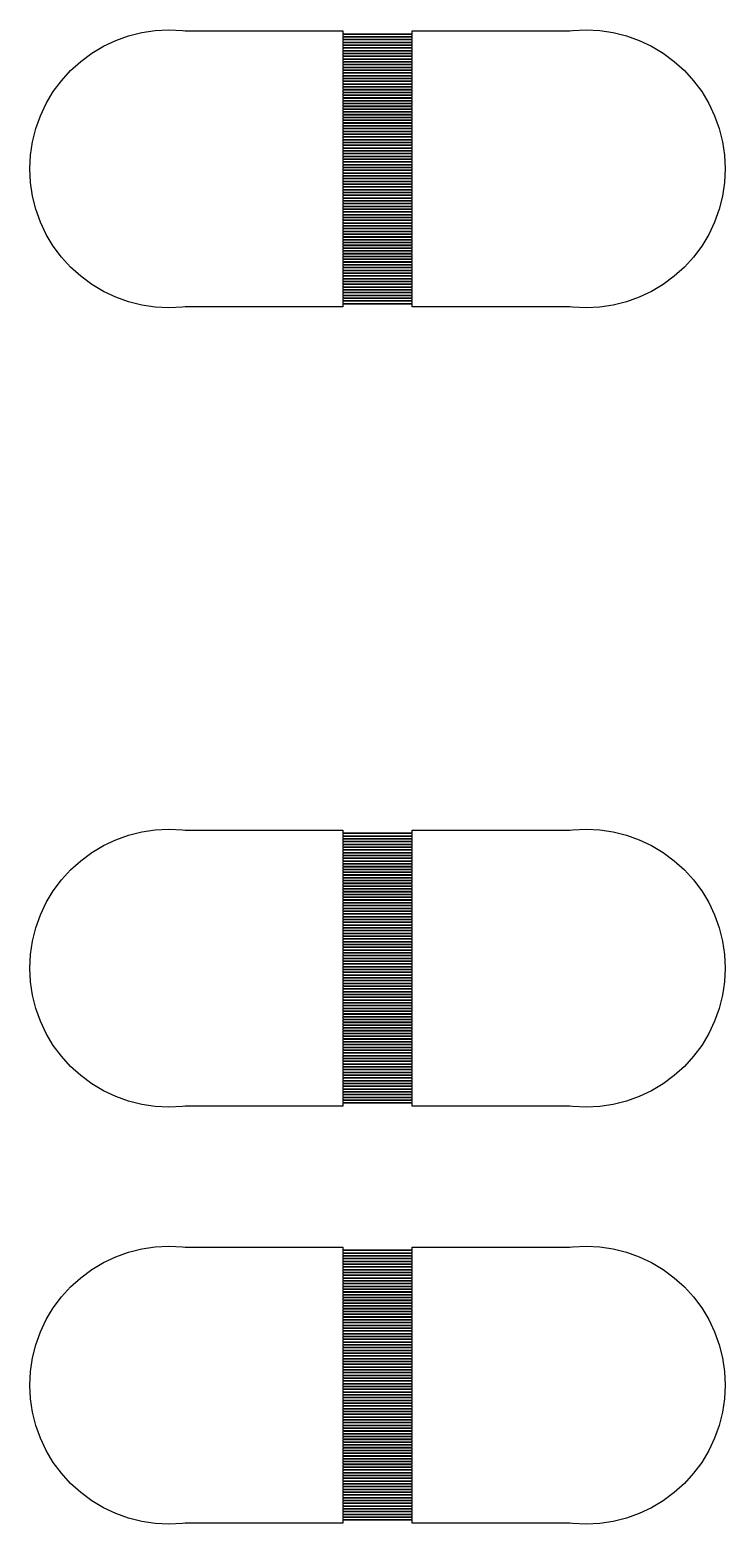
# Model space of a CAD drawing. Extents: x -18 to 83, y -18 to 83.
# Drawn here: x 18.5 to 28.5, y 36 to 57.5 of the extents above; entities that cross this region are included whole.
import ezdxf

# ---------------------------------------------------------------- set-up
doc = ezdxf.new("R2010")
doc.units = 0

msp = doc.modelspace()

# ---------------------------------------------------------------- linework, layer by layer
for p, q in [((19.7346, 57.3477), (19.9194, 57.4139)), ((19.9194, 57.4139), (20.1098, 57.4616)), ((20.1098, 57.4616), (20.304, 57.4904)), ((20.304, 57.4904), (20.5, 57.5)), ((20.5, 57.5), (20.696, 57.4904)), ((20.696, 57.4904), (20.7323, 57.485)), ((20.7323, 57.485), (23, 57.485)), ((23, 57.485), (23, 57.445)), ((23, 57.445), (24, 57.445)), ((24, 57.435), (23, 57.435)), ((23, 57.435), (23, 57.405)), ((23, 57.405), (24, 57.405)), ((24, 57.445), (24, 57.485)), ((24, 57.485), (26.2677, 57.485)), ((24, 57.405), (24, 57.435)), ((26.2677, 57.485), (26.304, 57.4904)), ((26.304, 57.4904), (26.5, 57.5)), ((26.5, 57.5), (26.696, 57.4904)), ((26.696, 57.4904), (26.8902, 57.4616)), ((26.8902, 57.4616), (27.0806, 57.4139)), ((27.0806, 57.4139), (27.2654, 57.3477)), ((19.3889, 57.1629), (19.5572, 57.2638)), ((19.5572, 57.2638), (19.7346, 57.3477)), ((24, 57.395), (23, 57.395)), ((23, 57.395), (23, 57.365)), ((23, 57.365), (24, 57.365)), ((24, 57.355), (23, 57.355)), ((23, 57.355), (23, 57.325)), ((23, 57.325), (24, 57.325)), ((24, 57.315), (23, 57.315)), ((23, 57.315), (23, 57.285)), ((23, 57.285), (24, 57.285)), ((24, 57.275), (23, 57.275)), ((23, 57.275), (23, 57.245)), ((23, 57.245), (24, 57.245)), ((24, 57.235), (23, 57.235)), ((23, 57.235), (23, 57.205)), ((23, 57.205), (24, 57.205)), ((24, 57.195), (23, 57.195)), ((23, 57.195), (23, 57.165)), ((24, 57.365), (24, 57.395)), ((24, 57.325), (24, 57.355)), ((24, 57.285), (24, 57.315)), ((24, 57.245), (24, 57.275)), ((24, 57.205), (24, 57.235)), ((24, 57.165), (24, 57.195)), ((27.2654, 57.3477), (27.4428, 57.2638)), ((27.4428, 57.2638), (27.6111, 57.1629)), ((19.0858, 56.9142), (19.2312, 57.046)), ((19.2312, 57.046), (19.3889, 57.1629)), ((23, 57.165), (24, 57.165)), ((24, 57.155), (23, 57.155)), ((23, 57.155), (23, 57.125)), ((23, 57.125), (24, 57.125)), ((24, 57.115), (23, 57.115)), ((23, 57.115), (23, 57.085)), ((23, 57.085), (24, 57.085)), ((24, 57.075), (23, 57.075)), ((23, 57.075), (23, 57.045)), ((23, 57.045), (24, 57.045)), ((24, 57.035), (23, 57.035)), ((23, 57.035), (23, 57.005)), ((23, 57.005), (24, 57.005)), ((24, 56.995), (23, 56.995)), ((23, 56.995), (23, 56.965)), ((24, 57.125), (24, 57.155)), ((24, 57.085), (24, 57.115)), ((24, 57.045), (24, 57.075)), ((24, 57.005), (24, 57.035)), ((24, 56.965), (24, 56.995)), ((27.6111, 57.1629), (27.7688, 57.046)), ((27.7688, 57.046), (27.9142, 56.9142)), ((18.8371, 56.6111), (18.954, 56.7688)), ((18.954, 56.7688), (19.0858, 56.9142)), ((23, 56.965), (24, 56.965)), ((24, 56.955), (23, 56.955)), ((23, 56.955), (23, 56.925)), ((23, 56.925), (24, 56.925)), ((24, 56.915), (23, 56.915)), ((23, 56.915), (23, 56.885)), ((23, 56.885), (24, 56.885)), ((24, 56.875), (23, 56.875)), ((23, 56.875), (23, 56.845)), ((23, 56.845), (24, 56.845)), ((24, 56.835), (23, 56.835)), ((23, 56.835), (23, 56.805)), ((23, 56.805), (24, 56.805)), ((24, 56.795), (23, 56.795)), ((23, 56.795), (23, 56.765)), ((23, 56.765), (24, 56.765)), ((24, 56.925), (24, 56.955)), ((24, 56.885), (24, 56.915)), ((24, 56.845), (24, 56.875)), ((24, 56.805), (24, 56.835)), ((24, 56.765), (24, 56.795)), ((27.9142, 56.9142), (28.046, 56.7688)), ((28.046, 56.7688), (28.1629, 56.6111)), ((18.7362, 56.4428), (18.8371, 56.6111)), ((24, 56.755), (23, 56.755)), ((23, 56.755), (23, 56.725)), ((23, 56.725), (24, 56.725)), ((24, 56.715), (23, 56.715)), ((23, 56.715), (23, 56.685)), ((23, 56.685), (24, 56.685)), ((24, 56.675), (23, 56.675)), ((23, 56.675), (23, 56.645)), ((23, 56.645), (24, 56.645)), ((24, 56.635), (23, 56.635)), ((23, 56.635), (23, 56.605)), ((23, 56.605), (24, 56.605)), ((24, 56.595), (23, 56.595)), ((23, 56.595), (23, 56.565)), ((23, 56.565), (24, 56.565)), ((24, 56.555), (23, 56.555)), ((23, 56.555), (23, 56.525)), ((24, 56.725), (24, 56.755)), ((24, 56.685), (24, 56.715)), ((24, 56.645), (24, 56.675)), ((24, 56.605), (24, 56.635)), ((24, 56.565), (24, 56.595)), ((24, 56.525), (24, 56.555)), ((28.1629, 56.6111), (28.2638, 56.4428)), ((18.6523, 56.2654), (18.7362, 56.4428)), ((23, 56.525), (24, 56.525)), ((24, 56.515), (23, 56.515)), ((23, 56.515), (23, 56.485)), ((23, 56.485), (24, 56.485)), ((24, 56.475), (23, 56.475)), ((23, 56.475), (23, 56.445)), ((23, 56.445), (24, 56.445)), ((24, 56.435), (23, 56.435)), ((23, 56.435), (23, 56.405)), ((23, 56.405), (24, 56.405)), ((24, 56.395), (23, 56.395)), ((23, 56.395), (23, 56.365)), ((23, 56.365), (24, 56.365)), ((24, 56.355), (23, 56.355)), ((23, 56.355), (23, 56.325)), ((24, 56.485), (24, 56.515)), ((24, 56.445), (24, 56.475)), ((24, 56.405), (24, 56.435)), ((24, 56.365), (24, 56.395)), ((24, 56.325), (24, 56.355)), ((28.2638, 56.4428), (28.3477, 56.2654)), ((18.5861, 56.0806), (18.6523, 56.2654)), ((23, 56.325), (24, 56.325)), ((24, 56.315), (23, 56.315)), ((23, 56.315), (23, 56.285)), ((23, 56.285), (24, 56.285)), ((24, 56.275), (23, 56.275)), ((23, 56.275), (23, 56.245)), ((23, 56.245), (24, 56.245)), ((24, 56.235), (23, 56.235)), ((23, 56.235), (23, 56.205)), ((23, 56.205), (24, 56.205)), ((24, 56.195), (23, 56.195)), ((23, 56.195), (23, 56.165)), ((23, 56.165), (24, 56.165)), ((24, 56.155), (23, 56.155)), ((23, 56.155), (23, 56.125)), ((23, 56.125), (24, 56.125)), ((24, 56.115), (23, 56.115)), ((23, 56.115), (23, 56.085)), ((24, 56.285), (24, 56.315)), ((24, 56.245), (24, 56.275)), ((24, 56.205), (24, 56.235)), ((24, 56.165), (24, 56.195)), ((24, 56.125), (24, 56.155)), ((24, 56.085), (24, 56.115)), ((28.3477, 56.2654), (28.4139, 56.0806)), ((18.5384, 55.8902), (18.5861, 56.0806)), ((23, 56.085), (24, 56.085)), ((24, 56.075), (23, 56.075)), ((23, 56.075), (23, 56.045)), ((23, 56.045), (24, 56.045)), ((24, 56.035), (23, 56.035)), ((23, 56.035), (23, 56.005)), ((23, 56.005), (24, 56.005)), ((24, 55.995), (23, 55.995)), ((23, 55.995), (23, 55.965)), ((23, 55.965), (24, 55.965)), ((24, 55.955), (23, 55.955)), ((23, 55.955), (23, 55.925)), ((23, 55.925), (24, 55.925)), ((24, 55.915), (23, 55.915)), ((23, 55.915), (23, 55.885)), ((24, 56.045), (24, 56.075)), ((24, 56.005), (24, 56.035)), ((24, 55.965), (24, 55.995)), ((24, 55.925), (24, 55.955)), ((24, 55.885), (24, 55.915)), ((28.4139, 56.0806), (28.4616, 55.8902)), ((18.5, 55.5), (18.5096, 55.696)), ((18.5096, 55.696), (18.5384, 55.8902)), ((23, 55.885), (24, 55.885)), ((24, 55.875), (23, 55.875)), ((23, 55.875), (23, 55.845)), ((23, 55.845), (24, 55.845)), ((24, 55.835), (23, 55.835)), ((23, 55.835), (23, 55.805)), ((23, 55.805), (24, 55.805)), ((24, 55.795), (23, 55.795)), ((23, 55.795), (23, 55.765)), ((23, 55.765), (24, 55.765)), ((24, 55.755), (23, 55.755)), ((23, 55.755), (23, 55.725)), ((23, 55.725), (24, 55.725)), ((24, 55.715), (23, 55.715)), ((23, 55.715), (23, 55.685)), ((23, 55.685), (24, 55.685)), ((24, 55.845), (24, 55.875)), ((24, 55.805), (24, 55.835)), ((24, 55.765), (24, 55.795)), ((24, 55.725), (24, 55.755)), ((24, 55.685), (24, 55.715)), ((28.4616, 55.8902), (28.4904, 55.696)), ((28.4904, 55.696), (28.5, 55.5)), ((18.5096, 55.304), (18.5, 55.5)), ((24, 55.675), (23, 55.675)), ((23, 55.675), (23, 55.645)), ((23, 55.645), (24, 55.645)), ((24, 55.635), (23, 55.635)), ((23, 55.635), (23, 55.605)), ((23, 55.605), (24, 55.605)), ((24, 55.595), (23, 55.595)), ((23, 55.595), (23, 55.565)), ((23, 55.565), (24, 55.565)), ((24, 55.555), (23, 55.555)), ((23, 55.555), (23, 55.525)), ((23, 55.525), (24, 55.525)), ((24, 55.515), (23, 55.515)), ((23, 55.515), (23, 55.485)), ((23, 55.485), (24, 55.485)), ((24, 55.475), (23, 55.475)), ((23, 55.475), (23, 55.445)), ((24, 55.645), (24, 55.675)), ((24, 55.605), (24, 55.635)), ((24, 55.565), (24, 55.595)), ((24, 55.525), (24, 55.555)), ((24, 55.485), (24, 55.515)), ((24, 55.445), (24, 55.475)), ((28.5, 55.5), (28.4904, 55.304)), ((18.5384, 55.1098), (18.5096, 55.304)), ((23, 55.445), (24, 55.445)), ((24, 55.435), (23, 55.435)), ((23, 55.435), (23, 55.405)), ((23, 55.405), (24, 55.405)), ((24, 55.395), (23, 55.395)), ((23, 55.395), (23, 55.365)), ((23, 55.365), (24, 55.365)), ((24, 55.355), (23, 55.355)), ((23, 55.355), (23, 55.325)), ((23, 55.325), (24, 55.325)), ((24, 55.315), (23, 55.315)), ((23, 55.315), (23, 55.285)), ((23, 55.285), (24, 55.285)), ((24, 55.275), (23, 55.275)), ((23, 55.275), (23, 55.245)), ((24, 55.405), (24, 55.435)), ((24, 55.365), (24, 55.395)), ((24, 55.325), (24, 55.355)), ((24, 55.285), (24, 55.315)), ((24, 55.245), (24, 55.275)), ((28.4904, 55.304), (28.4616, 55.1098)), ((18.5861, 54.9194), (18.5384, 55.1098)), ((23, 55.245), (24, 55.245)), ((24, 55.235), (23, 55.235)), ((23, 55.235), (23, 55.205)), ((23, 55.205), (24, 55.205)), ((24, 55.195), (23, 55.195)), ((23, 55.195), (23, 55.165)), ((23, 55.165), (24, 55.165)), ((24, 55.155), (23, 55.155)), ((23, 55.155), (23, 55.125)), ((23, 55.125), (24, 55.125)), ((24, 55.115), (23, 55.115)), ((23, 55.115), (23, 55.085)), ((23, 55.085), (24, 55.085)), ((24, 55.075), (23, 55.075)), ((23, 55.075), (23, 55.045)), ((23, 55.045), (24, 55.045)), ((24, 55.205), (24, 55.235)), ((24, 55.165), (24, 55.195)), ((24, 55.125), (24, 55.155)), ((24, 55.085), (24, 55.115)), ((24, 55.045), (24, 55.075)), ((28.4616, 55.1098), (28.4139, 54.9194)), ((18.6523, 54.7346), (18.5861, 54.9194)), ((24, 55.035), (23, 55.035)), ((23, 55.035), (23, 55.005)), ((23, 55.005), (24, 55.005)), ((24, 54.995), (23, 54.995)), ((23, 54.995), (23, 54.965)), ((23, 54.965), (24, 54.965)), ((24, 54.955), (23, 54.955)), ((23, 54.955), (23, 54.925)), ((23, 54.925), (24, 54.925)), ((24, 54.915), (23, 54.915)), ((23, 54.915), (23, 54.885)), ((23, 54.885), (24, 54.885)), ((24, 54.875), (23, 54.875)), ((23, 54.875), (23, 54.845)), ((23, 54.845), (24, 54.845)), ((24, 54.835), (23, 54.835)), ((23, 54.835), (23, 54.805)), ((24, 55.005), (24, 55.035)), ((24, 54.965), (24, 54.995)), ((24, 54.925), (24, 54.955)), ((24, 54.885), (24, 54.915)), ((24, 54.845), (24, 54.875)), ((24, 54.805), (24, 54.835)), ((28.4139, 54.9194), (28.3477, 54.7346)), ((18.7362, 54.5572), (18.6523, 54.7346)), ((23, 54.805), (24, 54.805)), ((24, 54.795), (23, 54.795)), ((23, 54.795), (23, 54.765)), ((23, 54.765), (24, 54.765)), ((24, 54.755), (23, 54.755)), ((23, 54.755), (23, 54.725)), ((23, 54.725), (24, 54.725)), ((24, 54.715), (23, 54.715)), ((23, 54.715), (23, 54.685)), ((23, 54.685), (24, 54.685)), ((24, 54.675), (23, 54.675)), ((23, 54.675), (23, 54.645)), ((23, 54.645), (24, 54.645)), ((24, 54.635), (23, 54.635)), ((23, 54.635), (23, 54.605)), ((24, 54.765), (24, 54.795)), ((24, 54.725), (24, 54.755)), ((24, 54.685), (24, 54.715)), ((24, 54.645), (24, 54.675)), ((24, 54.605), (24, 54.635)), ((28.3477, 54.7346), (28.2638, 54.5572)), ((18.8371, 54.3889), (18.7362, 54.5572)), ((23, 54.605), (24, 54.605)), ((24, 54.595), (23, 54.595)), ((23, 54.595), (23, 54.565)), ((23, 54.565), (24, 54.565)), ((24, 54.555), (23, 54.555)), ((23, 54.555), (23, 54.525)), ((23, 54.525), (24, 54.525)), ((24, 54.515), (23, 54.515)), ((23, 54.515), (23, 54.485)), ((23, 54.485), (24, 54.485)), ((24, 54.475), (23, 54.475)), ((23, 54.475), (23, 54.445)), ((23, 54.445), (24, 54.445)), ((24, 54.435), (23, 54.435)), ((23, 54.435), (23, 54.405)), ((23, 54.405), (24, 54.405)), ((24, 54.395), (23, 54.395)), ((23, 54.395), (23, 54.365)), ((24, 54.565), (24, 54.595)), ((24, 54.525), (24, 54.555)), ((24, 54.485), (24, 54.515)), ((24, 54.445), (24, 54.475)), ((24, 54.405), (24, 54.435)), ((24, 54.365), (24, 54.395)), ((28.2638, 54.5572), (28.1629, 54.3889)), ((18.954, 54.2312), (18.8371, 54.3889)), ((19.0858, 54.0858), (18.954, 54.2312)), ((23, 54.365), (24, 54.365)), ((24, 54.355), (23, 54.355)), ((23, 54.355), (23, 54.325)), ((23, 54.325), (24, 54.325)), ((24, 54.315), (23, 54.315)), ((23, 54.315), (23, 54.285)), ((23, 54.285), (24, 54.285)), ((24, 54.275), (23, 54.275)), ((23, 54.275), (23, 54.245)), ((23, 54.245), (24, 54.245)), ((24, 54.235), (23, 54.235)), ((23, 54.235), (23, 54.205)), ((23, 54.205), (24, 54.205)), ((24, 54.195), (23, 54.195)), ((23, 54.195), (23, 54.165)), ((24, 54.325), (24, 54.355)), ((24, 54.285), (24, 54.315)), ((24, 54.245), (24, 54.275)), ((24, 54.205), (24, 54.235)), ((24, 54.165), (24, 54.195)), ((28.046, 54.2312), (27.9142, 54.0858)), ((28.1629, 54.3889), (28.046, 54.2312)), ((19.2312, 53.954), (19.0858, 54.0858)), ((23, 54.165), (24, 54.165)), ((24, 54.155), (23, 54.155)), ((23, 54.155), (23, 54.125)), ((23, 54.125), (24, 54.125)), ((24, 54.115), (23, 54.115)), ((23, 54.115), (23, 54.085)), ((23, 54.085), (24, 54.085)), ((24, 54.075), (23, 54.075)), ((23, 54.075), (23, 54.045)), ((23, 54.045), (24, 54.045)), ((24, 54.035), (23, 54.035)), ((23, 54.035), (23, 54.005)), ((23, 54.005), (24, 54.005)), ((24, 53.995), (23, 53.995)), ((23, 53.995), (23, 53.965)), ((23, 53.965), (24, 53.965)), ((24, 54.125), (24, 54.155)), ((24, 54.085), (24, 54.115)), ((24, 54.045), (24, 54.075)), ((24, 54.005), (24, 54.035)), ((24, 53.965), (24, 53.995)), ((27.9142, 54.0858), (27.7688, 53.954)), ((19.3889, 53.8371), (19.2312, 53.954)), ((19.5572, 53.7362), (19.3889, 53.8371)), ((24, 53.955), (23, 53.955)), ((23, 53.955), (23, 53.925)), ((23, 53.925), (24, 53.925)), ((24, 53.915), (23, 53.915)), ((23, 53.915), (23, 53.885)), ((23, 53.885), (24, 53.885)), ((24, 53.875), (23, 53.875)), ((23, 53.875), (23, 53.845)), ((23, 53.845), (24, 53.845)), ((24, 53.835), (23, 53.835)), ((23, 53.835), (23, 53.805)), ((23, 53.805), (24, 53.805)), ((24, 53.795), (23, 53.795)), ((23, 53.795), (23, 53.765)), ((23, 53.765), (24, 53.765)), ((24, 53.755), (23, 53.755)), ((23, 53.755), (23, 53.725)), ((24, 53.925), (24, 53.955)), ((24, 53.885), (24, 53.915)), ((24, 53.845), (24, 53.875)), ((24, 53.805), (24, 53.835)), ((24, 53.765), (24, 53.795)), ((24, 53.725), (24, 53.755)), ((27.6111, 53.8371), (27.4428, 53.7362)), ((27.7688, 53.954), (27.6111, 53.8371)), ((19.7346, 53.6523), (19.5572, 53.7362)), ((19.9194, 53.5861), (19.7346, 53.6523)), ((20.1098, 53.5384), (19.9194, 53.5861)), ((20.304, 53.5096), (20.1098, 53.5384)), ((23, 53.725), (24, 53.725)), ((24, 53.715), (23, 53.715)), ((23, 53.715), (23, 53.685)), ((23, 53.685), (24, 53.685)), ((24, 53.675), (23, 53.675)), ((23, 53.675), (23, 53.645)), ((23, 53.645), (24, 53.645)), ((24, 53.635), (23, 53.635)), ((23, 53.635), (23, 53.605)), ((23, 53.605), (24, 53.605)), ((24, 53.595), (23, 53.595)), ((23, 53.595), (23, 53.565)), ((23, 53.565), (24, 53.565)), ((24, 53.555), (23, 53.555)), ((23, 53.555), (23, 53.515)), ((24, 53.685), (24, 53.715)), ((24, 53.645), (24, 53.675)), ((24, 53.605), (24, 53.635)), ((24, 53.565), (24, 53.595)), ((24, 53.515), (24, 53.555)), ((26.8902, 53.5384), (26.696, 53.5096)), ((27.0806, 53.5861), (26.8902, 53.5384)), ((27.2654, 53.6523), (27.0806, 53.5861)), ((27.4428, 53.7362), (27.2654, 53.6523)), ((20.5, 53.5), (20.304, 53.5096)), ((20.696, 53.5096), (20.5, 53.5)), ((20.7323, 53.515), (20.696, 53.5096)), ((23, 53.515), (20.7323, 53.515)), ((26.2677, 53.515), (24, 53.515)), ((26.304, 53.5096), (26.2677, 53.515)), ((26.5, 53.5), (26.304, 53.5096)), ((26.696, 53.5096), (26.5, 53.5)), ((19.5572, 45.7638), (19.7346, 45.8477)), ((19.7346, 45.8477), (19.9194, 45.9139)), ((19.9194, 45.9139), (20.1098, 45.9616)), ((20.1098, 45.9616), (20.304, 45.9904)), ((20.304, 45.9904), (20.5, 46)), ((20.5, 46), (20.696, 45.9904)), ((20.696, 45.9904), (20.7323, 45.985)), ((20.7323, 45.985), (23, 45.985)), ((23, 45.985), (23, 45.945)), ((23, 45.945), (24, 45.945)), ((24, 45.935), (23, 45.935)), ((23, 45.935), (23, 45.905)), ((23, 45.905), (24, 45.905)), ((24, 45.895), (23, 45.895)), ((23, 45.895), (23, 45.865)), ((23, 45.865), (24, 45.865)), ((24, 45.855), (23, 45.855)), ((23, 45.855), (23, 45.825)), ((23, 45.825), (24, 45.825)), ((24, 45.815), (23, 45.815)), ((23, 45.815), (23, 45.785)), ((24, 45.945), (24, 45.985)), ((24, 45.985), (26.2677, 45.985)), ((24, 45.905), (24, 45.935)), ((24, 45.865), (24, 45.895)), ((24, 45.825), (24, 45.855)), ((24, 45.785), (24, 45.815)), ((26.2677, 45.985), (26.304, 45.9904)), ((26.304, 45.9904), (26.5, 46)), ((26.5, 46), (26.696, 45.9904)), ((26.696, 45.9904), (26.8902, 45.9616)), ((26.8902, 45.9616), (27.0806, 45.9139)), ((27.0806, 45.9139), (27.2654, 45.8477)), ((27.2654, 45.8477), (27.4428, 45.7638)), ((19.2312, 45.546), (19.3889, 45.6629)), ((19.3889, 45.6629), (19.5572, 45.7638)), ((23, 45.785), (24, 45.785)), ((24, 45.775), (23, 45.775)), ((23, 45.775), (23, 45.745)), ((23, 45.745), (24, 45.745)), ((24, 45.735), (23, 45.735)), ((23, 45.735), (23, 45.705)), ((23, 45.705), (24, 45.705)), ((24, 45.695), (23, 45.695)), ((23, 45.695), (23, 45.665)), ((23, 45.665), (24, 45.665)), ((24, 45.655), (23, 45.655)), ((23, 45.655), (23, 45.625)), ((23, 45.625), (24, 45.625)), ((24, 45.615), (23, 45.615)), ((23, 45.615), (23, 45.585)), ((23, 45.585), (24, 45.585)), ((24, 45.745), (24, 45.775)), ((24, 45.705), (24, 45.735)), ((24, 45.665), (24, 45.695)), ((24, 45.625), (24, 45.655)), ((24, 45.585), (24, 45.615)), ((27.4428, 45.7638), (27.6111, 45.6629)), ((27.6111, 45.6629), (27.7688, 45.546)), ((18.954, 45.2688), (19.0858, 45.4142)), ((19.0858, 45.4142), (19.2312, 45.546)), ((24, 45.575), (23, 45.575)), ((23, 45.575), (23, 45.545)), ((23, 45.545), (24, 45.545)), ((24, 45.535), (23, 45.535)), ((23, 45.535), (23, 45.505)), ((23, 45.505), (24, 45.505)), ((24, 45.495), (23, 45.495)), ((23, 45.495), (23, 45.465)), ((23, 45.465), (24, 45.465)), ((24, 45.455), (23, 45.455)), ((23, 45.455), (23, 45.425)), ((23, 45.425), (24, 45.425)), ((24, 45.415), (23, 45.415)), ((23, 45.415), (23, 45.385)), ((23, 45.385), (24, 45.385)), ((24, 45.375), (23, 45.375)), ((23, 45.375), (23, 45.345)), ((24, 45.545), (24, 45.575)), ((24, 45.505), (24, 45.535)), ((24, 45.465), (24, 45.495)), ((24, 45.425), (24, 45.455)), ((24, 45.385), (24, 45.415)), ((24, 45.345), (24, 45.375)), ((27.7688, 45.546), (27.9142, 45.4142)), ((27.9142, 45.4142), (28.046, 45.2688)), ((18.8371, 45.1111), (18.954, 45.2688)), ((23, 45.345), (24, 45.345)), ((24, 45.335), (23, 45.335)), ((23, 45.335), (23, 45.305)), ((23, 45.305), (24, 45.305)), ((24, 45.295), (23, 45.295)), ((23, 45.295), (23, 45.265)), ((23, 45.265), (24, 45.265)), ((24, 45.255), (23, 45.255)), ((23, 45.255), (23, 45.225)), ((23, 45.225), (24, 45.225)), ((24, 45.215), (23, 45.215)), ((23, 45.215), (23, 45.185)), ((23, 45.185), (24, 45.185)), ((24, 45.175), (23, 45.175)), ((23, 45.175), (23, 45.145)), ((24, 45.305), (24, 45.335)), ((24, 45.265), (24, 45.295)), ((24, 45.225), (24, 45.255)), ((24, 45.185), (24, 45.215)), ((24, 45.145), (24, 45.175)), ((28.046, 45.2688), (28.1629, 45.1111)), ((18.6523, 44.7654), (18.7362, 44.9428)), ((18.7362, 44.9428), (18.8371, 45.1111)), ((23, 45.145), (24, 45.145)), ((24, 45.135), (23, 45.135)), ((23, 45.135), (23, 45.105)), ((23, 45.105), (24, 45.105)), ((24, 45.095), (23, 45.095)), ((23, 45.095), (23, 45.065)), ((23, 45.065), (24, 45.065)), ((24, 45.055), (23, 45.055)), ((23, 45.055), (23, 45.025)), ((23, 45.025), (24, 45.025)), ((24, 45.015), (23, 45.015)), ((23, 45.015), (23, 44.985)), ((23, 44.985), (24, 44.985)), ((24, 44.975), (23, 44.975)), ((23, 44.975), (23, 44.945)), ((23, 44.945), (24, 44.945)), ((24, 44.935), (23, 44.935)), ((23, 44.935), (23, 44.905)), ((24, 45.105), (24, 45.135)), ((24, 45.065), (24, 45.095)), ((24, 45.025), (24, 45.055)), ((24, 44.985), (24, 45.015)), ((24, 44.945), (24, 44.975)), ((24, 44.905), (24, 44.935)), ((28.1629, 45.1111), (28.2638, 44.9428)), ((28.2638, 44.9428), (28.3477, 44.7654)), ((18.5861, 44.5806), (18.6523, 44.7654)), ((23, 44.905), (24, 44.905)), ((24, 44.895), (23, 44.895)), ((23, 44.895), (23, 44.865)), ((23, 44.865), (24, 44.865)), ((24, 44.855), (23, 44.855)), ((23, 44.855), (23, 44.825)), ((23, 44.825), (24, 44.825)), ((24, 44.815), (23, 44.815)), ((23, 44.815), (23, 44.785)), ((23, 44.785), (24, 44.785)), ((24, 44.775), (23, 44.775)), ((23, 44.775), (23, 44.745)), ((23, 44.745), (24, 44.745)), ((24, 44.735), (23, 44.735)), ((23, 44.735), (23, 44.705)), ((24, 44.865), (24, 44.895)), ((24, 44.825), (24, 44.855)), ((24, 44.785), (24, 44.815)), ((24, 44.745), (24, 44.775)), ((24, 44.705), (24, 44.735)), ((28.3477, 44.7654), (28.4139, 44.5806)), ((18.5384, 44.3902), (18.5861, 44.5806)), ((23, 44.705), (24, 44.705)), ((24, 44.695), (23, 44.695)), ((23, 44.695), (23, 44.665)), ((23, 44.665), (24, 44.665)), ((24, 44.655), (23, 44.655)), ((23, 44.655), (23, 44.625)), ((23, 44.625), (24, 44.625)), ((24, 44.615), (23, 44.615)), ((23, 44.615), (23, 44.585)), ((23, 44.585), (24, 44.585)), ((24, 44.575), (23, 44.575)), ((23, 44.575), (23, 44.545)), ((23, 44.545), (24, 44.545)), ((24, 44.535), (23, 44.535)), ((23, 44.535), (23, 44.505)), ((23, 44.505), (24, 44.505)), ((24, 44.665), (24, 44.695)), ((24, 44.625), (24, 44.655)), ((24, 44.585), (24, 44.615)), ((24, 44.545), (24, 44.575)), ((24, 44.505), (24, 44.535)), ((28.4139, 44.5806), (28.4616, 44.3902)), ((18.5096, 44.196), (18.5384, 44.3902)), ((24, 44.495), (23, 44.495)), ((23, 44.495), (23, 44.465)), ((23, 44.465), (24, 44.465)), ((24, 44.455), (23, 44.455)), ((23, 44.455), (23, 44.425)), ((23, 44.425), (24, 44.425)), ((24, 44.415), (23, 44.415)), ((23, 44.415), (23, 44.385)), ((23, 44.385), (24, 44.385)), ((24, 44.375), (23, 44.375)), ((23, 44.375), (23, 44.345)), ((23, 44.345), (24, 44.345)), ((24, 44.335), (23, 44.335)), ((23, 44.335), (23, 44.305)), ((23, 44.305), (24, 44.305)), ((24, 44.295), (23, 44.295)), ((23, 44.295), (23, 44.265)), ((24, 44.465), (24, 44.495)), ((24, 44.425), (24, 44.455)), ((24, 44.385), (24, 44.415)), ((24, 44.345), (24, 44.375)), ((24, 44.305), (24, 44.335)), ((24, 44.265), (24, 44.295)), ((28.4616, 44.3902), (28.4904, 44.196)), ((18.5, 44), (18.5096, 44.196)), ((23, 44.265), (24, 44.265)), ((24, 44.255), (23, 44.255)), ((23, 44.255), (23, 44.225)), ((23, 44.225), (24, 44.225)), ((24, 44.215), (23, 44.215)), ((23, 44.215), (23, 44.185)), ((23, 44.185), (24, 44.185)), ((24, 44.175), (23, 44.175)), ((23, 44.175), (23, 44.145)), ((23, 44.145), (24, 44.145)), ((24, 44.135), (23, 44.135)), ((23, 44.135), (23, 44.105)), ((23, 44.105), (24, 44.105)), ((24, 44.095), (23, 44.095)), ((23, 44.095), (23, 44.065)), ((24, 44.225), (24, 44.255)), ((24, 44.185), (24, 44.215)), ((24, 44.145), (24, 44.175)), ((24, 44.105), (24, 44.135)), ((24, 44.065), (24, 44.095)), ((28.4904, 44.196), (28.5, 44)), ((18.5096, 43.804), (18.5, 44)), ((23, 44.065), (24, 44.065)), ((24, 44.055), (23, 44.055)), ((23, 44.055), (23, 44.025)), ((23, 44.025), (24, 44.025)), ((24, 44.015), (23, 44.015)), ((23, 44.015), (23, 43.985)), ((23, 43.985), (24, 43.985)), ((24, 43.975), (23, 43.975)), ((23, 43.975), (23, 43.945)), ((23, 43.945), (24, 43.945)), ((24, 43.935), (23, 43.935)), ((23, 43.935), (23, 43.905)), ((23, 43.905), (24, 43.905)), ((24, 43.895), (23, 43.895)), ((23, 43.895), (23, 43.865)), ((23, 43.865), (24, 43.865)), ((24, 44.025), (24, 44.055)), ((24, 43.985), (24, 44.015)), ((24, 43.945), (24, 43.975)), ((24, 43.905), (24, 43.935)), ((24, 43.865), (24, 43.895)), ((28.5, 44), (28.4904, 43.804)), ((18.5384, 43.6098), (18.5096, 43.804)), ((24, 43.855), (23, 43.855)), ((23, 43.855), (23, 43.825)), ((23, 43.825), (24, 43.825)), ((24, 43.815), (23, 43.815)), ((23, 43.815), (23, 43.785)), ((23, 43.785), (24, 43.785)), ((24, 43.775), (23, 43.775)), ((23, 43.775), (23, 43.745)), ((23, 43.745), (24, 43.745)), ((24, 43.735), (23, 43.735)), ((23, 43.735), (23, 43.705)), ((23, 43.705), (24, 43.705)), ((24, 43.695), (23, 43.695)), ((23, 43.695), (23, 43.665)), ((23, 43.665), (24, 43.665)), ((24, 43.655), (23, 43.655)), ((23, 43.655), (23, 43.625)), ((24, 43.825), (24, 43.855)), ((24, 43.785), (24, 43.815)), ((24, 43.745), (24, 43.775)), ((24, 43.705), (24, 43.735)), ((24, 43.665), (24, 43.695)), ((24, 43.625), (24, 43.655)), ((28.4904, 43.804), (28.4616, 43.6098)), ((18.5861, 43.4194), (18.5384, 43.6098)), ((23, 43.625), (24, 43.625)), ((24, 43.615), (23, 43.615)), ((23, 43.615), (23, 43.585)), ((23, 43.585), (24, 43.585)), ((24, 43.575), (23, 43.575)), ((23, 43.575), (23, 43.545)), ((23, 43.545), (24, 43.545)), ((24, 43.535), (23, 43.535)), ((23, 43.535), (23, 43.505)), ((23, 43.505), (24, 43.505)), ((24, 43.495), (23, 43.495)), ((23, 43.495), (23, 43.465)), ((23, 43.465), (24, 43.465)), ((24, 43.455), (23, 43.455)), ((23, 43.455), (23, 43.425)), ((24, 43.585), (24, 43.615)), ((24, 43.545), (24, 43.575)), ((24, 43.505), (24, 43.535)), ((24, 43.465), (24, 43.495)), ((24, 43.425), (24, 43.455)), ((28.4616, 43.6098), (28.4139, 43.4194)), ((18.6523, 43.2346), (18.5861, 43.4194)), ((18.7362, 43.0572), (18.6523, 43.2346)), ((23, 43.425), (24, 43.425)), ((24, 43.415), (23, 43.415)), ((23, 43.415), (23, 43.385)), ((23, 43.385), (24, 43.385)), ((24, 43.375), (23, 43.375)), ((23, 43.375), (23, 43.345)), ((23, 43.345), (24, 43.345)), ((24, 43.335), (23, 43.335)), ((23, 43.335), (23, 43.305)), ((23, 43.305), (24, 43.305)), ((24, 43.295), (23, 43.295)), ((23, 43.295), (23, 43.265)), ((23, 43.265), (24, 43.265)), ((24, 43.255), (23, 43.255)), ((23, 43.255), (23, 43.225)), ((23, 43.225), (24, 43.225)), ((24, 43.215), (23, 43.215)), ((23, 43.215), (23, 43.185)), ((24, 43.385), (24, 43.415)), ((24, 43.345), (24, 43.375)), ((24, 43.305), (24, 43.335)), ((24, 43.265), (24, 43.295)), ((24, 43.225), (24, 43.255)), ((24, 43.185), (24, 43.215)), ((28.3477, 43.2346), (28.2638, 43.0572)), ((28.4139, 43.4194), (28.3477, 43.2346)), ((18.8371, 42.8889), (18.7362, 43.0572)), ((23, 43.185), (24, 43.185)), ((24, 43.175), (23, 43.175)), ((23, 43.175), (23, 43.145)), ((23, 43.145), (24, 43.145)), ((24, 43.135), (23, 43.135)), ((23, 43.135), (23, 43.105)), ((23, 43.105), (24, 43.105)), ((24, 43.095), (23, 43.095)), ((23, 43.095), (23, 43.065)), ((23, 43.065), (24, 43.065)), ((24, 43.055), (23, 43.055)), ((23, 43.055), (23, 43.025)), ((23, 43.025), (24, 43.025)), ((24, 43.015), (23, 43.015)), ((23, 43.015), (23, 42.985)), ((24, 43.145), (24, 43.175)), ((24, 43.105), (24, 43.135)), ((24, 43.065), (24, 43.095)), ((24, 43.025), (24, 43.055)), ((24, 42.985), (24, 43.015)), ((28.2638, 43.0572), (28.1629, 42.8889)), ((18.954, 42.7312), (18.8371, 42.8889)), ((23, 42.985), (24, 42.985)), ((24, 42.975), (23, 42.975)), ((23, 42.975), (23, 42.945)), ((23, 42.945), (24, 42.945)), ((24, 42.935), (23, 42.935)), ((23, 42.935), (23, 42.905)), ((23, 42.905), (24, 42.905)), ((24, 42.895), (23, 42.895)), ((23, 42.895), (23, 42.865)), ((23, 42.865), (24, 42.865)), ((24, 42.855), (23, 42.855)), ((23, 42.855), (23, 42.825)), ((23, 42.825), (24, 42.825)), ((24, 42.815), (23, 42.815)), ((23, 42.815), (23, 42.785)), ((23, 42.785), (24, 42.785)), ((24, 42.945), (24, 42.975)), ((24, 42.905), (24, 42.935)), ((24, 42.865), (24, 42.895)), ((24, 42.825), (24, 42.855)), ((24, 42.785), (24, 42.815)), ((28.1629, 42.8889), (28.046, 42.7312)), ((19.0858, 42.5858), (18.954, 42.7312)), ((19.2312, 42.454), (19.0858, 42.5858)), ((24, 42.775), (23, 42.775)), ((23, 42.775), (23, 42.745)), ((23, 42.745), (24, 42.745)), ((24, 42.735), (23, 42.735)), ((23, 42.735), (23, 42.705)), ((23, 42.705), (24, 42.705)), ((24, 42.695), (23, 42.695)), ((23, 42.695), (23, 42.665)), ((23, 42.665), (24, 42.665)), ((24, 42.655), (23, 42.655)), ((23, 42.655), (23, 42.625)), ((23, 42.625), (24, 42.625)), ((24, 42.615), (23, 42.615)), ((23, 42.615), (23, 42.585)), ((23, 42.585), (24, 42.585)), ((24, 42.575), (23, 42.575)), ((23, 42.575), (23, 42.545)), ((24, 42.745), (24, 42.775)), ((24, 42.705), (24, 42.735)), ((24, 42.665), (24, 42.695)), ((24, 42.625), (24, 42.655)), ((24, 42.585), (24, 42.615)), ((24, 42.545), (24, 42.575)), ((27.9142, 42.5858), (27.7688, 42.454)), ((28.046, 42.7312), (27.9142, 42.5858)), ((19.3889, 42.3371), (19.2312, 42.454)), ((23, 42.545), (24, 42.545)), ((24, 42.535), (23, 42.535)), ((23, 42.535), (23, 42.505)), ((23, 42.505), (24, 42.505)), ((24, 42.495), (23, 42.495)), ((23, 42.495), (23, 42.465)), ((23, 42.465), (24, 42.465)), ((24, 42.455), (23, 42.455)), ((23, 42.455), (23, 42.425)), ((23, 42.425), (24, 42.425)), ((24, 42.415), (23, 42.415)), ((23, 42.415), (23, 42.385)), ((23, 42.385), (24, 42.385)), ((24, 42.375), (23, 42.375)), ((23, 42.375), (23, 42.345)), ((24, 42.505), (24, 42.535)), ((24, 42.465), (24, 42.495)), ((24, 42.425), (24, 42.455)), ((24, 42.385), (24, 42.415)), ((24, 42.345), (24, 42.375)), ((27.7688, 42.454), (27.6111, 42.3371)), ((19.5572, 42.2362), (19.3889, 42.3371)), ((19.7346, 42.1523), (19.5572, 42.2362)), ((19.9194, 42.0861), (19.7346, 42.1523)), ((23, 42.345), (24, 42.345)), ((24, 42.335), (23, 42.335)), ((23, 42.335), (23, 42.305)), ((23, 42.305), (24, 42.305)), ((24, 42.295), (23, 42.295)), ((23, 42.295), (23, 42.265)), ((23, 42.265), (24, 42.265)), ((24, 42.255), (23, 42.255)), ((23, 42.255), (23, 42.225)), ((23, 42.225), (24, 42.225)), ((24, 42.215), (23, 42.215)), ((23, 42.215), (23, 42.185)), ((23, 42.185), (24, 42.185)), ((24, 42.175), (23, 42.175)), ((23, 42.175), (23, 42.145)), ((23, 42.145), (24, 42.145)), ((24, 42.305), (24, 42.335)), ((24, 42.265), (24, 42.295)), ((24, 42.225), (24, 42.255)), ((24, 42.185), (24, 42.215)), ((24, 42.145), (24, 42.175)), ((27.2654, 42.1523), (27.0806, 42.0861)), ((27.4428, 42.2362), (27.2654, 42.1523)), ((27.6111, 42.3371), (27.4428, 42.2362)), ((20.1098, 42.0384), (19.9194, 42.0861)), ((20.304, 42.0096), (20.1098, 42.0384)), ((20.5, 42), (20.304, 42.0096)), ((20.696, 42.0096), (20.5, 42)), ((20.7323, 42.015), (20.696, 42.0096)), ((23, 42.015), (20.7323, 42.015)), ((24, 42.135), (23, 42.135)), ((23, 42.135), (23, 42.105)), ((23, 42.105), (24, 42.105)), ((24, 42.095), (23, 42.095)), ((23, 42.095), (23, 42.065)), ((23, 42.065), (24, 42.065)), ((24, 42.055), (23, 42.055)), ((23, 42.055), (23, 42.015)), ((24, 42.105), (24, 42.135)), ((24, 42.065), (24, 42.095)), ((24, 42.015), (24, 42.055)), ((26.2677, 42.015), (24, 42.015)), ((26.304, 42.0096), (26.2677, 42.015)), ((26.5, 42), (26.304, 42.0096)), ((26.696, 42.0096), (26.5, 42)), ((26.8902, 42.0384), (26.696, 42.0096)), ((27.0806, 42.0861), (26.8902, 42.0384)), ((20.1098, 39.9616), (20.304, 39.9904)), ((20.304, 39.9904), (20.5, 40)), ((20.5, 40), (20.696, 39.9904)), ((20.696, 39.9904), (20.7323, 39.985)), ((26.2677, 39.985), (26.304, 39.9904)), ((26.304, 39.9904), (26.5, 40)), ((26.5, 40), (26.696, 39.9904)), ((26.696, 39.9904), (26.8902, 39.9616)), ((19.5572, 39.7638), (19.7346, 39.8477)), ((19.7346, 39.8477), (19.9194, 39.9139)), ((19.9194, 39.9139), (20.1098, 39.9616)), ((20.7323, 39.985), (23, 39.985)), ((23, 39.985), (23, 39.945)), ((23, 39.945), (24, 39.945)), ((24, 39.935), (23, 39.935)), ((23, 39.935), (23, 39.905)), ((23, 39.905), (24, 39.905)), ((24, 39.895), (23, 39.895)), ((23, 39.895), (23, 39.865)), ((23, 39.865), (24, 39.865)), ((24, 39.855), (23, 39.855)), ((23, 39.855), (23, 39.825)), ((23, 39.825), (24, 39.825)), ((24, 39.815), (23, 39.815)), ((23, 39.815), (23, 39.785)), ((23, 39.785), (24, 39.785)), ((24, 39.775), (23, 39.775)), ((23, 39.775), (23, 39.745)), ((24, 39.945), (24, 39.985)), ((24, 39.985), (26.2677, 39.985)), ((24, 39.905), (24, 39.935)), ((24, 39.865), (24, 39.895)), ((24, 39.825), (24, 39.855)), ((24, 39.785), (24, 39.815)), ((24, 39.745), (24, 39.775)), ((26.8902, 39.9616), (27.0806, 39.9139)), ((27.0806, 39.9139), (27.2654, 39.8477)), ((27.2654, 39.8477), (27.4428, 39.7638)), ((19.2312, 39.546), (19.3889, 39.6629)), ((19.3889, 39.6629), (19.5572, 39.7638)), ((23, 39.745), (24, 39.745)), ((24, 39.735), (23, 39.735)), ((23, 39.735), (23, 39.705)), ((23, 39.705), (24, 39.705)), ((24, 39.695), (23, 39.695)), ((23, 39.695), (23, 39.665)), ((23, 39.665), (24, 39.665)), ((24, 39.655), (23, 39.655)), ((23, 39.655), (23, 39.625)), ((23, 39.625), (24, 39.625)), ((24, 39.615), (23, 39.615)), ((23, 39.615), (23, 39.585)), ((23, 39.585), (24, 39.585)), ((24, 39.575), (23, 39.575)), ((23, 39.575), (23, 39.545)), ((24, 39.705), (24, 39.735)), ((24, 39.665), (24, 39.695)), ((24, 39.625), (24, 39.655)), ((24, 39.585), (24, 39.615)), ((24, 39.545), (24, 39.575)), ((27.4428, 39.7638), (27.6111, 39.6629)), ((27.6111, 39.6629), (27.7688, 39.546)), ((18.954, 39.2688), (19.0858, 39.4142)), ((19.0858, 39.4142), (19.2312, 39.546)), ((23, 39.545), (24, 39.545)), ((24, 39.535), (23, 39.535)), ((23, 39.535), (23, 39.505)), ((23, 39.505), (24, 39.505)), ((24, 39.495), (23, 39.495)), ((23, 39.495), (23, 39.465)), ((23, 39.465), (24, 39.465)), ((24, 39.455), (23, 39.455)), ((23, 39.455), (23, 39.425)), ((23, 39.425), (24, 39.425)), ((24, 39.415), (23, 39.415)), ((23, 39.415), (23, 39.385)), ((23, 39.385), (24, 39.385)), ((24, 39.375), (23, 39.375)), ((23, 39.375), (23, 39.345)), ((23, 39.345), (24, 39.345)), ((24, 39.505), (24, 39.535)), ((24, 39.465), (24, 39.495)), ((24, 39.425), (24, 39.455)), ((24, 39.385), (24, 39.415)), ((24, 39.345), (24, 39.375)), ((27.7688, 39.546), (27.9142, 39.4142)), ((27.9142, 39.4142), (28.046, 39.2688)), ((18.8371, 39.1111), (18.954, 39.2688)), ((24, 39.335), (23, 39.335)), ((23, 39.335), (23, 39.305)), ((23, 39.305), (24, 39.305)), ((24, 39.295), (23, 39.295)), ((23, 39.295), (23, 39.265)), ((23, 39.265), (24, 39.265)), ((24, 39.255), (23, 39.255)), ((23, 39.255), (23, 39.225)), ((23, 39.225), (24, 39.225)), ((24, 39.215), (23, 39.215)), ((23, 39.215), (23, 39.185)), ((23, 39.185), (24, 39.185)), ((24, 39.175), (23, 39.175)), ((23, 39.175), (23, 39.145)), ((23, 39.145), (24, 39.145)), ((24, 39.135), (23, 39.135)), ((23, 39.135), (23, 39.105)), ((24, 39.305), (24, 39.335)), ((24, 39.265), (24, 39.295)), ((24, 39.225), (24, 39.255)), ((24, 39.185), (24, 39.215)), ((24, 39.145), (24, 39.175)), ((24, 39.105), (24, 39.135)), ((28.046, 39.2688), (28.1629, 39.1111)), ((18.6523, 38.7654), (18.7362, 38.9428)), ((18.7362, 38.9428), (18.8371, 39.1111)), ((23, 39.105), (24, 39.105)), ((24, 39.095), (23, 39.095)), ((23, 39.095), (23, 39.065)), ((23, 39.065), (24, 39.065)), ((24, 39.055), (23, 39.055)), ((23, 39.055), (23, 39.025)), ((23, 39.025), (24, 39.025)), ((24, 39.015), (23, 39.015)), ((23, 39.015), (23, 38.985)), ((23, 38.985), (24, 38.985)), ((24, 38.975), (23, 38.975)), ((23, 38.975), (23, 38.945)), ((23, 38.945), (24, 38.945)), ((24, 38.935), (23, 38.935)), ((23, 38.935), (23, 38.905)), ((24, 39.065), (24, 39.095)), ((24, 39.025), (24, 39.055)), ((24, 38.985), (24, 39.015)), ((24, 38.945), (24, 38.975)), ((24, 38.905), (24, 38.935)), ((28.1629, 39.1111), (28.2638, 38.9428)), ((28.2638, 38.9428), (28.3477, 38.7654)), ((18.5861, 38.5806), (18.6523, 38.7654)), ((23, 38.905), (24, 38.905)), ((24, 38.895), (23, 38.895)), ((23, 38.895), (23, 38.865)), ((23, 38.865), (24, 38.865)), ((24, 38.855), (23, 38.855)), ((23, 38.855), (23, 38.825)), ((23, 38.825), (24, 38.825)), ((24, 38.815), (23, 38.815)), ((23, 38.815), (23, 38.785)), ((23, 38.785), (24, 38.785)), ((24, 38.775), (23, 38.775)), ((23, 38.775), (23, 38.745)), ((23, 38.745), (24, 38.745)), ((24, 38.735), (23, 38.735)), ((23, 38.735), (23, 38.705)), ((23, 38.705), (24, 38.705)), ((24, 38.865), (24, 38.895)), ((24, 38.825), (24, 38.855)), ((24, 38.785), (24, 38.815)), ((24, 38.745), (24, 38.775)), ((24, 38.705), (24, 38.735)), ((28.3477, 38.7654), (28.4139, 38.5806)), ((18.5384, 38.3902), (18.5861, 38.5806)), ((24, 38.695), (23, 38.695)), ((23, 38.695), (23, 38.665)), ((23, 38.665), (24, 38.665)), ((24, 38.655), (23, 38.655)), ((23, 38.655), (23, 38.625)), ((23, 38.625), (24, 38.625)), ((24, 38.615), (23, 38.615)), ((23, 38.615), (23, 38.585)), ((23, 38.585), (24, 38.585)), ((24, 38.575), (23, 38.575)), ((23, 38.575), (23, 38.545)), ((23, 38.545), (24, 38.545)), ((24, 38.535), (23, 38.535)), ((23, 38.535), (23, 38.505)), ((23, 38.505), (24, 38.505)), ((24, 38.495), (23, 38.495)), ((23, 38.495), (23, 38.465)), ((24, 38.665), (24, 38.695)), ((24, 38.625), (24, 38.655)), ((24, 38.585), (24, 38.615)), ((24, 38.545), (24, 38.575)), ((24, 38.505), (24, 38.535)), ((24, 38.465), (24, 38.495)), ((28.4139, 38.5806), (28.4616, 38.3902)), ((18.5096, 38.196), (18.5384, 38.3902)), ((23, 38.465), (24, 38.465)), ((24, 38.455), (23, 38.455)), ((23, 38.455), (23, 38.425)), ((23, 38.425), (24, 38.425)), ((24, 38.415), (23, 38.415)), ((23, 38.415), (23, 38.385)), ((23, 38.385), (24, 38.385)), ((24, 38.375), (23, 38.375)), ((23, 38.375), (23, 38.345)), ((23, 38.345), (24, 38.345)), ((24, 38.335), (23, 38.335)), ((23, 38.335), (23, 38.305)), ((23, 38.305), (24, 38.305)), ((24, 38.295), (23, 38.295)), ((23, 38.295), (23, 38.265)), ((24, 38.425), (24, 38.455)), ((24, 38.385), (24, 38.415)), ((24, 38.345), (24, 38.375)), ((24, 38.305), (24, 38.335)), ((24, 38.265), (24, 38.295)), ((28.4616, 38.3902), (28.4904, 38.196)), ((18.5, 38), (18.5096, 38.196)), ((23, 38.265), (24, 38.265)), ((24, 38.255), (23, 38.255)), ((23, 38.255), (23, 38.225)), ((23, 38.225), (24, 38.225)), ((24, 38.215), (23, 38.215)), ((23, 38.215), (23, 38.185)), ((23, 38.185), (24, 38.185)), ((24, 38.175), (23, 38.175)), ((23, 38.175), (23, 38.145)), ((23, 38.145), (24, 38.145)), ((24, 38.135), (23, 38.135)), ((23, 38.135), (23, 38.105)), ((23, 38.105), (24, 38.105)), ((24, 38.095), (23, 38.095)), ((23, 38.095), (23, 38.065)), ((23, 38.065), (24, 38.065)), ((24, 38.055), (23, 38.055)), ((23, 38.055), (23, 38.025)), ((24, 38.225), (24, 38.255)), ((24, 38.185), (24, 38.215)), ((24, 38.145), (24, 38.175)), ((24, 38.105), (24, 38.135)), ((24, 38.065), (24, 38.095)), ((24, 38.025), (24, 38.055)), ((28.4904, 38.196), (28.5, 38)), ((18.5096, 37.804), (18.5, 38)), ((23, 38.025), (24, 38.025)), ((24, 38.015), (23, 38.015)), ((23, 38.015), (23, 37.985)), ((23, 37.985), (24, 37.985)), ((24, 37.975), (23, 37.975)), ((23, 37.975), (23, 37.945)), ((23, 37.945), (24, 37.945)), ((24, 37.935), (23, 37.935)), ((23, 37.935), (23, 37.905)), ((23, 37.905), (24, 37.905)), ((24, 37.895), (23, 37.895)), ((23, 37.895), (23, 37.865)), ((23, 37.865), (24, 37.865)), ((24, 37.855), (23, 37.855)), ((23, 37.855), (23, 37.825)), ((24, 37.985), (24, 38.015)), ((24, 37.945), (24, 37.975)), ((24, 37.905), (24, 37.935)), ((24, 37.865), (24, 37.895)), ((24, 37.825), (24, 37.855)), ((28.5, 38), (28.4904, 37.804)), ((18.5384, 37.6098), (18.5096, 37.804)), ((23, 37.825), (24, 37.825)), ((24, 37.815), (23, 37.815)), ((23, 37.815), (23, 37.785)), ((23, 37.785), (24, 37.785)), ((24, 37.775), (23, 37.775)), ((23, 37.775), (23, 37.745)), ((23, 37.745), (24, 37.745)), ((24, 37.735), (23, 37.735)), ((23, 37.735), (23, 37.705)), ((23, 37.705), (24, 37.705)), ((24, 37.695), (23, 37.695)), ((23, 37.695), (23, 37.665)), ((23, 37.665), (24, 37.665)), ((24, 37.655), (23, 37.655)), ((23, 37.655), (23, 37.625)), ((23, 37.625), (24, 37.625)), ((24, 37.785), (24, 37.815)), ((24, 37.745), (24, 37.775)), ((24, 37.705), (24, 37.735)), ((24, 37.665), (24, 37.695)), ((24, 37.625), (24, 37.655)), ((28.4904, 37.804), (28.4616, 37.6098)), ((18.5861, 37.4194), (18.5384, 37.6098)), ((18.6523, 37.2346), (18.5861, 37.4194)), ((24, 37.615), (23, 37.615)), ((23, 37.615), (23, 37.585)), ((23, 37.585), (24, 37.585)), ((24, 37.575), (23, 37.575)), ((23, 37.575), (23, 37.545)), ((23, 37.545), (24, 37.545)), ((24, 37.535), (23, 37.535)), ((23, 37.535), (23, 37.505)), ((23, 37.505), (24, 37.505)), ((24, 37.495), (23, 37.495)), ((23, 37.495), (23, 37.465)), ((23, 37.465), (24, 37.465)), ((24, 37.455), (23, 37.455)), ((23, 37.455), (23, 37.425)), ((23, 37.425), (24, 37.425)), ((24, 37.415), (23, 37.415)), ((23, 37.415), (23, 37.385)), ((24, 37.585), (24, 37.615)), ((24, 37.545), (24, 37.575)), ((24, 37.505), (24, 37.535)), ((24, 37.465), (24, 37.495)), ((24, 37.425), (24, 37.455)), ((24, 37.385), (24, 37.415)), ((28.4139, 37.4194), (28.3477, 37.2346)), ((28.4616, 37.6098), (28.4139, 37.4194)), ((18.7362, 37.0572), (18.6523, 37.2346)), ((23, 37.385), (24, 37.385)), ((24, 37.375), (23, 37.375)), ((23, 37.375), (23, 37.345)), ((23, 37.345), (24, 37.345)), ((24, 37.335), (23, 37.335)), ((23, 37.335), (23, 37.305)), ((23, 37.305), (24, 37.305)), ((24, 37.295), (23, 37.295)), ((23, 37.295), (23, 37.265)), ((23, 37.265), (24, 37.265)), ((24, 37.255), (23, 37.255)), ((23, 37.255), (23, 37.225)), ((23, 37.225), (24, 37.225)), ((24, 37.215), (23, 37.215)), ((23, 37.215), (23, 37.185)), ((24, 37.345), (24, 37.375)), ((24, 37.305), (24, 37.335)), ((24, 37.265), (24, 37.295)), ((24, 37.225), (24, 37.255)), ((24, 37.185), (24, 37.215)), ((28.3477, 37.2346), (28.2638, 37.0572)), ((18.8371, 36.8889), (18.7362, 37.0572)), ((23, 37.185), (24, 37.185)), ((24, 37.175), (23, 37.175)), ((23, 37.175), (23, 37.145)), ((23, 37.145), (24, 37.145)), ((24, 37.135), (23, 37.135)), ((23, 37.135), (23, 37.105)), ((23, 37.105), (24, 37.105)), ((24, 37.095), (23, 37.095)), ((23, 37.095), (23, 37.065)), ((23, 37.065), (24, 37.065)), ((24, 37.055), (23, 37.055)), ((23, 37.055), (23, 37.025)), ((23, 37.025), (24, 37.025)), ((24, 37.015), (23, 37.015)), ((23, 37.015), (23, 36.985)), ((23, 36.985), (24, 36.985)), ((24, 37.145), (24, 37.175)), ((24, 37.105), (24, 37.135)), ((24, 37.065), (24, 37.095)), ((24, 37.025), (24, 37.055)), ((24, 36.985), (24, 37.015)), ((28.2638, 37.0572), (28.1629, 36.8889)), ((18.954, 36.7312), (18.8371, 36.8889)), ((24, 36.975), (23, 36.975)), ((23, 36.975), (23, 36.945)), ((23, 36.945), (24, 36.945)), ((24, 36.935), (23, 36.935)), ((23, 36.935), (23, 36.905)), ((23, 36.905), (24, 36.905)), ((24, 36.895), (23, 36.895)), ((23, 36.895), (23, 36.865)), ((23, 36.865), (24, 36.865)), ((24, 36.855), (23, 36.855)), ((23, 36.855), (23, 36.825)), ((23, 36.825), (24, 36.825)), ((24, 36.815), (23, 36.815)), ((23, 36.815), (23, 36.785)), ((23, 36.785), (24, 36.785)), ((24, 36.775), (23, 36.775)), ((23, 36.775), (23, 36.745)), ((24, 36.945), (24, 36.975)), ((24, 36.905), (24, 36.935)), ((24, 36.865), (24, 36.895)), ((24, 36.825), (24, 36.855)), ((24, 36.785), (24, 36.815)), ((24, 36.745), (24, 36.775)), ((28.1629, 36.8889), (28.046, 36.7312)), ((19.0858, 36.5858), (18.954, 36.7312)), ((19.2312, 36.454), (19.0858, 36.5858)), ((23, 36.745), (24, 36.745)), ((24, 36.735), (23, 36.735)), ((23, 36.735), (23, 36.705)), ((23, 36.705), (24, 36.705)), ((24, 36.695), (23, 36.695)), ((23, 36.695), (23, 36.665)), ((23, 36.665), (24, 36.665)), ((24, 36.655), (23, 36.655)), ((23, 36.655), (23, 36.625)), ((23, 36.625), (24, 36.625)), ((24, 36.615), (23, 36.615)), ((23, 36.615), (23, 36.585)), ((23, 36.585), (24, 36.585)), ((24, 36.575), (23, 36.575)), ((23, 36.575), (23, 36.545)), ((24, 36.705), (24, 36.735)), ((24, 36.665), (24, 36.695)), ((24, 36.625), (24, 36.655)), ((24, 36.585), (24, 36.615)), ((24, 36.545), (24, 36.575)), ((27.9142, 36.5858), (27.7688, 36.454)), ((28.046, 36.7312), (27.9142, 36.5858)), ((19.3889, 36.3371), (19.2312, 36.454)), ((19.5572, 36.2362), (19.3889, 36.3371)), ((23, 36.545), (24, 36.545)), ((24, 36.535), (23, 36.535)), ((23, 36.535), (23, 36.505)), ((23, 36.505), (24, 36.505)), ((24, 36.495), (23, 36.495)), ((23, 36.495), (23, 36.465)), ((23, 36.465), (24, 36.465)), ((24, 36.455), (23, 36.455)), ((23, 36.455), (23, 36.425)), ((23, 36.425), (24, 36.425)), ((24, 36.415), (23, 36.415)), ((23, 36.415), (23, 36.385)), ((23, 36.385), (24, 36.385)), ((24, 36.375), (23, 36.375)), ((23, 36.375), (23, 36.345)), ((23, 36.345), (24, 36.345)), ((24, 36.335), (23, 36.335)), ((23, 36.335), (23, 36.305)), ((24, 36.505), (24, 36.535)), ((24, 36.465), (24, 36.495)), ((24, 36.425), (24, 36.455)), ((24, 36.385), (24, 36.415)), ((24, 36.345), (24, 36.375)), ((24, 36.305), (24, 36.335)), ((27.6111, 36.3371), (27.4428, 36.2362)), ((27.7688, 36.454), (27.6111, 36.3371)), ((19.7346, 36.1523), (19.5572, 36.2362)), ((19.9194, 36.0861), (19.7346, 36.1523)), ((23, 36.305), (24, 36.305)), ((24, 36.295), (23, 36.295)), ((23, 36.295), (23, 36.265)), ((23, 36.265), (24, 36.265)), ((24, 36.255), (23, 36.255)), ((23, 36.255), (23, 36.225)), ((23, 36.225), (24, 36.225)), ((24, 36.215), (23, 36.215)), ((23, 36.215), (23, 36.185)), ((23, 36.185), (24, 36.185)), ((24, 36.175), (23, 36.175)), ((23, 36.175), (23, 36.145)), ((23, 36.145), (24, 36.145)), ((24, 36.135), (23, 36.135)), ((23, 36.135), (23, 36.105)), ((24, 36.265), (24, 36.295)), ((24, 36.225), (24, 36.255)), ((24, 36.185), (24, 36.215)), ((24, 36.145), (24, 36.175)), ((24, 36.105), (24, 36.135)), ((27.2654, 36.1523), (27.0806, 36.0861)), ((27.4428, 36.2362), (27.2654, 36.1523)), ((20.1098, 36.0384), (19.9194, 36.0861)), ((20.304, 36.0096), (20.1098, 36.0384)), ((20.5, 36), (20.304, 36.0096)), ((20.696, 36.0096), (20.5, 36)), ((20.7323, 36.015), (20.696, 36.0096)), ((23, 36.015), (20.7323, 36.015)), ((23, 36.105), (24, 36.105)), ((24, 36.095), (23, 36.095)), ((23, 36.095), (23, 36.065)), ((23, 36.065), (24, 36.065)), ((24, 36.055), (23, 36.055)), ((23, 36.055), (23, 36.015)), ((24, 36.065), (24, 36.095)), ((24, 36.015), (24, 36.055)), ((26.2677, 36.015), (24, 36.015)), ((26.304, 36.0096), (26.2677, 36.015)), ((26.5, 36), (26.304, 36.0096)), ((26.696, 36.0096), (26.5, 36)), ((26.8902, 36.0384), (26.696, 36.0096)), ((27.0806, 36.0861), (26.8902, 36.0384))]:
    msp.add_line(p, q)

doc.saveas('drawing.dxf')
